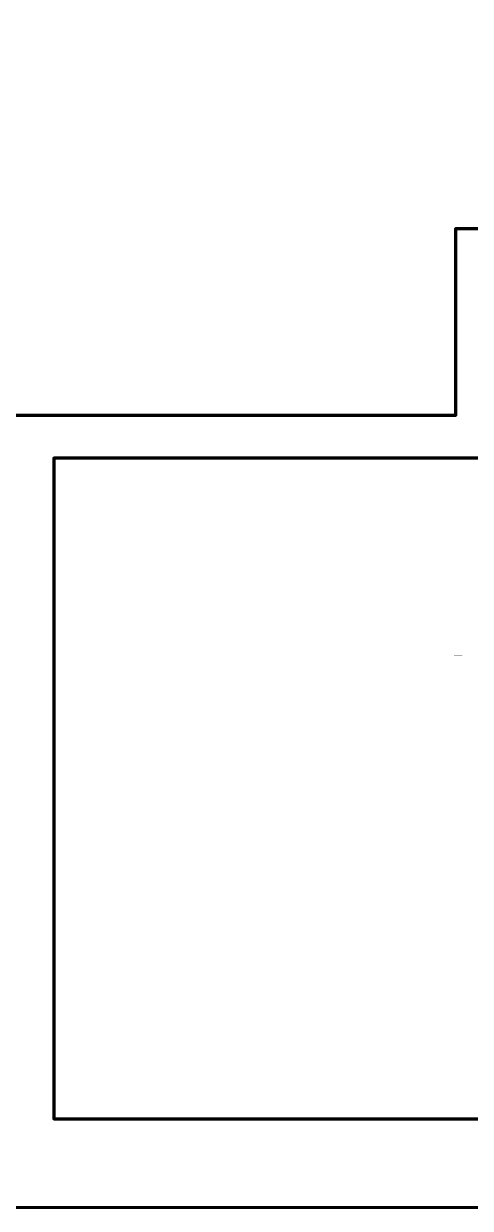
# Model space of a CAD drawing. Header units: metres. Extents: x 4.1 to 16.1, y -8.7 to -1.1.
# Drawn here: x 10.226 to 11.472, y -8.74 to -5.436 of the extents above; entities that cross this region are included whole.
import ezdxf

# ---------------------------------------------------------------- set-up
doc = ezdxf.new("R2010")
doc.units = ezdxf.units.M
doc.header["$LTSCALE"] = 10
doc.layers.get('0').update_dxf_attribs({"linetype": 'CONTINUOUS', "lineweight": 100})
doc.layers.add('roomitems', color=2, linetype='CONTINUOUS', lineweight=100)
doc.layers.add('walls', color=8, linetype='CONTINUOUS', lineweight=100)

# ---------------------------------------------------------------- blocks, each defined once
blk = doc.blocks.new('F-2-1')
at = {"color": 0, "const_width": 0.01}
for points in [[(-921, 546.6), (-921, 546.6)], [(-921, 546.6), (-767.5, 546.6)], [(-921, 458.6), (-921, 546.6)], [(-921, 546.6), (-921, 546.6)], [(-921, 546.6), (-921, 546.6)], [(-767.5, 546.6), (-614, 546.6)], [(-614, 546.6), (-460.5, 546.6)], [(-460.5, 546.6), (-307, 546.6)], [(-307, 546.6), (-153.5, 546.6)], [(-153.5, 546.6), (0, 546.6)], [(0, 546.6), (153.5, 546.6)], [(153.5, 546.6), (307, 546.6)], [(307, 546.6), (460.5, 546.6)], [(460.5, 546.6), (614, 546.6)], [(614, 546.6), (767.5, 546.6)], [(767.5, 546.6), (921, 546.6)], [(921, 546.6), (921, 458.6)], [(-921, 370.5), (-921, 458.6)], [(921, 458.6), (921, 370.5)], [(-921, 282.4), (-921, 370.5)], [(921, 370.5), (921, 282.4)], [(-921, 194.4), (-921, 282.4)], [(921, 282.4), (921, 194.4)], [(-921, 106.3), (-921, 194.4)], [(921, 194.4), (921, 106.3)], [(-921, 18.2), (-921, 106.3)], [(921, 106.3), (921, 18.2)], [(-921, -69.8), (-921, 18.2)], [(921, 18.2), (921, -69.8)], [(-921, -157.9), (-921, -69.8)], [(921, -69.8), (921, -157.9)], [(-921, -246), (-921, -157.9)], [(921, -157.9), (921, -246)], [(-921, -334), (-921, -246)], [(921, -246), (921, -334)], [(-921, -422.1), (-921, -334)], [(921, -334), (921, -422.1)], [(-921, -510.2), (-921, -422.1)], [(921, -422.1), (921, -510.2)], [(-767.5, -510.2), (-921, -510.2)], [(-921, -510.2), (-921, -510.2)], [(-921, -510.2), (-767.5, -510.2)], [(-921, -513.2), (-921, -510.2)], [(-921, -510.2), (-921, -510.2)], [(-921, -510.2), (-921, -510.2)], [(-921, -516.3), (-921, -513.2)], [(-921, -519.3), (-921, -516.3)], [(-921, -522.3), (-921, -519.3)], [(-921, -525.4), (-921, -522.3)], [(-921, -528.4), (-921, -525.4)], [(-921, -531.4), (-921, -528.4)], [(-614, -510.2), (-767.5, -510.2)], [(-767.5, -510.2), (-614, -510.2)], [(-460.5, -510.2), (-614, -510.2)], [(-614, -510.2), (-460.5, -510.2)], [(-307, -510.2), (-460.5, -510.2)], [(-460.5, -510.2), (-307, -510.2)], [(-153.5, -510.2), (-307, -510.2)], [(-307, -510.2), (-153.5, -510.2)], [(-307, -513.2), (-307, -510.2)], [(-307, -516.3), (-307, -513.2)], [(-307, -519.3), (-307, -516.3)], [(-307, -522.3), (-307, -519.3)], [(-307, -525.4), (-307, -522.3)], [(-307, -528.4), (-307, -525.4)], [(-307, -531.4), (-307, -528.4)], [(0, -510.2), (-153.5, -510.2)], [(-153.5, -510.2), (0, -510.2)], [(153.5, -510.2), (0, -510.2)], [(0, -510.2), (153.5, -510.2)], [(307, -510.2), (153.5, -510.2)], [(153.5, -510.2), (307, -510.2)], [(460.5, -510.2), (307, -510.2)], [(307, -510.2), (460.5, -510.2)], [(307, -513.2), (307, -510.2)], [(307, -516.3), (307, -513.2)], [(307, -519.3), (307, -516.3)], [(307, -522.3), (307, -519.3)], [(307, -525.4), (307, -522.3)], [(307, -528.4), (307, -525.4)], [(307, -531.4), (307, -528.4)], [(614, -510.2), (460.5, -510.2)], [(460.5, -510.2), (614, -510.2)], [(767.5, -510.2), (614, -510.2)], [(614, -510.2), (767.5, -510.2)], [(921, -510.2), (767.5, -510.2)], [(767.5, -510.2), (921, -510.2)], [(921, -510.2), (921, -513.2)], [(921, -513.2), (921, -516.3)], [(921, -516.3), (921, -519.3)], [(921, -519.3), (921, -522.3)], [(921, -522.3), (921, -525.4)], [(921, -525.4), (921, -528.4)], [(921, -528.4), (921, -531.4)], [(-921, -534.5), (-921, -531.4)], [(-921, -537.5), (-921, -534.5)], [(-921, -540.6), (-921, -537.5)], [(-921, -543.6), (-921, -540.6)], [(-921, -546.6), (-921, -543.6)], [(-767.5, -546.6), (-921, -546.6)], [(-614, -546.6), (-767.5, -546.6)], [(-460.5, -546.6), (-614, -546.6)], [(-307, -546.6), (-460.5, -546.6)], [(-388, -546.6), (-388, -546.6)], [(-388, -546.6), (-387, -546.6)], [(-388, -548.4), (-388, -546.6)], [(-388, -546.6), (-388, -546.6)], [(-388, -546.6), (-388, -546.6)], [(-388, -550.3), (-388, -548.4)], [(-388, -552.1), (-388, -550.3)], [(-388, -553.9), (-388, -552.1)], [(-388, -555.7), (-388, -553.9)], [(-388, -557.6), (-388, -555.7)], [(-388, -559.4), (-388, -557.6)], [(-388, -561.2), (-388, -559.4)], [(-388, -563), (-388, -561.2)], [(-387, -546.6), (-386, -546.6)], [(-386, -546.6), (-385, -546.6)], [(-385, -546.6), (-383.9, -546.6)], [(-383.9, -546.6), (-382.9, -546.6)], [(-382.9, -546.6), (-381.9, -546.6)], [(-381.9, -546.6), (-380.9, -546.6)], [(-380.9, -546.6), (-379.9, -546.6)], [(-379.9, -546.6), (-378.8, -546.6)], [(-378.8, -546.6), (-377.8, -546.6)], [(-377.8, -546.6), (-376.8, -546.6)], [(-376.8, -546.6), (-375.8, -546.6)], [(-375.8, -546.6), (-375.8, -548.4)], [(-375.8, -548.4), (-375.8, -550.3)], [(-375.8, -550.3), (-375.8, -552.1)], [(-375.8, -552.1), (-375.8, -553.9)], [(-375.8, -553.9), (-375.8, -555.7)], [(-375.8, -555.7), (-375.8, -557.6)], [(-375.8, -557.6), (-375.8, -559.4)], [(-375.8, -559.4), (-375.8, -561.2)], [(-375.8, -561.2), (-375.8, -563)], [(-307, -534.5), (-307, -531.4)], [(-307, -537.5), (-307, -534.5)], [(-307, -540.6), (-307, -537.5)], [(-307, -543.6), (-307, -540.6)], [(-307, -546.6), (-307, -543.6)], [(-153.5, -546.6), (-307, -546.6)], [(-307, -546.6), (-307, -546.6)], [(-238.2, -546.6), (-238.2, -546.6)], [(-238.2, -546.6), (-237.2, -546.6)], [(-238.2, -548.4), (-238.2, -546.6)], [(-238.2, -546.6), (-238.2, -546.6)], [(-238.2, -546.6), (-238.2, -546.6)], [(-238.2, -550.3), (-238.2, -548.4)], [(-238.2, -552.1), (-238.2, -550.3)], [(-238.2, -553.9), (-238.2, -552.1)], [(-238.2, -555.7), (-238.2, -553.9)], [(-238.2, -557.6), (-238.2, -555.7)], [(-238.2, -559.4), (-238.2, -557.6)], [(-238.2, -561.2), (-238.2, -559.4)], [(-238.2, -563), (-238.2, -561.2)], [(-237.2, -546.6), (-236.2, -546.6)], [(-236.2, -546.6), (-235.2, -546.6)], [(-235.2, -546.6), (-234.1, -546.6)], [(-234.1, -546.6), (-233.1, -546.6)], [(-233.1, -546.6), (-232.1, -546.6)], [(-232.1, -546.6), (-231.1, -546.6)], [(-231.1, -546.6), (-230, -546.6)], [(-230, -546.6), (-229, -546.6)], [(-229, -546.6), (-228, -546.6)], [(-228, -546.6), (-227, -546.6)], [(-227, -546.6), (-225.9, -546.6)], [(-225.9, -546.6), (-225.9, -548.4)], [(-225.9, -548.4), (-225.9, -550.3)], [(-225.9, -550.3), (-225.9, -552.1)], [(-225.9, -552.1), (-225.9, -553.9)], [(-225.9, -553.9), (-225.9, -555.7)], [(-225.9, -555.7), (-225.9, -557.6)], [(-225.9, -557.6), (-225.9, -559.4)], [(-225.9, -559.4), (-225.9, -561.2)], [(-225.9, -561.2), (-225.9, -563)], [(0, -546.6), (-153.5, -546.6)], [(153.5, -546.6), (0, -546.6)], [(307, -546.6), (153.5, -546.6)], [(307, -534.5), (307, -531.4)], [(307, -537.5), (307, -534.5)], [(307, -540.6), (307, -537.5)], [(307, -543.6), (307, -540.6)], [(307, -546.6), (307, -543.6)], [(460.5, -546.6), (307, -546.6)], [(307, -546.6), (307, -546.6)], [(375.8, -546.6), (375.8, -546.6)], [(375.8, -546.6), (376.8, -546.6)], [(375.8, -548.4), (375.8, -546.6)], [(375.8, -546.6), (375.8, -546.6)], [(375.8, -546.6), (375.8, -546.6)], [(375.8, -550.3), (375.8, -548.4)], [(375.8, -552.1), (375.8, -550.3)], [(375.8, -553.9), (375.8, -552.1)], [(375.8, -555.7), (375.8, -553.9)], [(375.8, -557.6), (375.8, -555.7)], [(375.8, -559.4), (375.8, -557.6)], [(375.8, -561.2), (375.8, -559.4)], [(375.8, -563), (375.8, -561.2)], [(376.8, -546.6), (377.8, -546.6)], [(377.8, -546.6), (378.8, -546.6)], [(378.8, -546.6), (379.9, -546.6)], [(379.9, -546.6), (380.9, -546.6)], [(380.9, -546.6), (381.9, -546.6)], [(381.9, -546.6), (382.9, -546.6)], [(382.9, -546.6), (383.9, -546.6)], [(383.9, -546.6), (385, -546.6)], [(385, -546.6), (386, -546.6)], [(386, -546.6), (387, -546.6)], [(387, -546.6), (388, -546.6)], [(388, -546.6), (388, -548.4)], [(388, -548.4), (388, -550.3)], [(388, -550.3), (388, -552.1)], [(388, -552.1), (388, -553.9)], [(388, -553.9), (388, -555.7)], [(388, -555.7), (388, -557.6)], [(388, -557.6), (388, -559.4)], [(388, -559.4), (388, -561.2)], [(388, -561.2), (388, -563)], [(614, -546.6), (460.5, -546.6)], [(767.5, -546.6), (614, -546.6)], [(921, -546.6), (767.5, -546.6)], [(921, -531.4), (921, -534.5)], [(921, -534.5), (921, -537.5)], [(921, -537.5), (921, -540.6)], [(921, -540.6), (921, -543.6)], [(921, -543.6), (921, -546.6)], [(-390.5, -569.8), (-390.4, -569.6)], [(-390.5, -570.1), (-390.5, -569.8)], [(-390.5, -570.3), (-390.5, -570.1)], [(-390.5, -572.1), (-390.5, -570.3)], [(-390.5, -574), (-390.5, -572.1)], [(-390.5, -575.8), (-390.5, -574)], [(-390.5, -577.6), (-390.5, -575.8)], [(-390.5, -579.4), (-390.5, -577.6)], [(-390.5, -581.2), (-390.5, -579.4)], [(-390.5, -583.1), (-390.5, -581.2)], [(-390.5, -584.9), (-390.5, -583.1)], [(-390.5, -586.7), (-390.5, -584.9)], [(-390.5, -588.5), (-390.5, -586.7)], [(-390.5, -590.4), (-390.5, -588.5)], [(-390.5, -592.2), (-390.5, -590.4)], [(-390.5, -592.4), (-390.5, -592.2)], [(-390.5, -592.7), (-390.5, -592.4)], [(-390.4, -592.9), (-390.5, -592.7)], [(-390.4, -569.6), (-390.3, -569.4)], [(-390.3, -593.1), (-390.4, -592.9)], [(-390.3, -569.4), (-390.2, -569.2)], [(-390.2, -593.3), (-390.3, -593.1)], [(-390.2, -569.2), (-390.1, -569)], [(-390.1, -593.5), (-390.2, -593.3)], [(-390.1, -569), (-390, -568.9)], [(-390, -593.6), (-390.1, -593.5)], [(-390, -568.9), (-389.9, -568.7)], [(-389.9, -593.8), (-390, -593.6)], [(-389.9, -568.7), (-389.7, -568.6)], [(-389.7, -593.9), (-389.9, -593.8)], [(-389.7, -568.6), (-389.6, -568.6)], [(-389.6, -593.9), (-389.7, -593.9)], [(-389.6, -568.6), (-389.4, -568.5)], [(-389.4, -594), (-389.6, -593.9)], [(-389.4, -568.5), (-389.3, -568.5)], [(-389.3, -594), (-389.4, -594)], [(-389.3, -568.5), (-389.3, -568.5)], [(-389.3, -568.5), (-387.9, -568.5)], [(-389.3, -568.5), (-389.3, -568.5)], [(-389.3, -568.5), (-389.3, -568.5)], [(-389.3, -568.5), (-389.3, -568.5)], [(-389.3, -568.5), (-389.3, -568.5)], [(-389.3, -568.5), (-389.3, -568.5)], [(-389.3, -568.5), (-389.3, -568.5)], [(-389.3, -568.5), (-389.3, -568.5)], [(-389.3, -568.5), (-389.3, -568.5)], [(-389.3, -568.5), (-389.3, -568.5)], [(-389.3, -568.5), (-389.3, -568.5)], [(-389.3, -568.5), (-389.3, -568.5)], [(-389.3, -568.5), (-389.3, -568.5)], [(-389.3, -568.5), (-389.3, -568.5)], [(-389.3, -568.5), (-389.3, -568.5)], [(-387.9, -594), (-389.3, -594)], [(-388, -564.8), (-388, -563)], [(-388, -566.7), (-388, -564.8)], [(-388, -568.5), (-388, -566.7)], [(-387, -568.5), (-388, -568.5)], [(-387.9, -568.5), (-386.6, -568.5)], [(-386.6, -594), (-387.9, -594)], [(-386, -568.5), (-387, -568.5)], [(-386.6, -568.5), (-385.3, -568.5)], [(-385.3, -594), (-386.6, -594)], [(-385, -568.5), (-386, -568.5)], [(-385.3, -568.5), (-383.9, -568.5)], [(-383.9, -594), (-385.3, -594)], [(-383.9, -568.5), (-385, -568.5)], [(-382.9, -568.5), (-383.9, -568.5)], [(-383.9, -568.5), (-382.6, -568.5)], [(-382.6, -594), (-383.9, -594)], [(-381.9, -568.5), (-382.9, -568.5)], [(-382.6, -568.5), (-381.3, -568.5)], [(-381.3, -594), (-382.6, -594)], [(-380.9, -568.5), (-381.9, -568.5)], [(-381.3, -568.5), (-380, -568.5)], [(-380, -594), (-381.3, -594)], [(-379.9, -568.5), (-380.9, -568.5)], [(-380, -568.5), (-378.6, -568.5)], [(-378.6, -594), (-380, -594)], [(-378.8, -568.5), (-379.9, -568.5)], [(-377.8, -568.5), (-378.8, -568.5)], [(-378.6, -568.5), (-377.3, -568.5)], [(-377.3, -594), (-378.6, -594)], [(-376.8, -568.5), (-377.8, -568.5)], [(-377.3, -568.5), (-376, -568.5)], [(-376, -594), (-377.3, -594)], [(-375.8, -568.5), (-376.8, -568.5)], [(-376, -568.5), (-374.6, -568.5)], [(-374.6, -594), (-376, -594)], [(-375.8, -563), (-375.8, -564.8)], [(-375.8, -564.8), (-375.8, -566.7)], [(-375.8, -566.7), (-375.8, -568.5)], [(-374.6, -568.5), (-373.3, -568.5)], [(-373.3, -594), (-374.6, -594)], [(-373.3, -568.5), (-373.1, -568.5)], [(-373.1, -594), (-373.3, -594)], [(-373.1, -568.5), (-373, -568.6)], [(-373, -593.9), (-373.1, -594)], [(-373, -568.6), (-372.8, -568.6)], [(-372.8, -593.9), (-373, -593.9)], [(-372.8, -568.6), (-372.7, -568.7)], [(-372.7, -593.8), (-372.8, -593.9)], [(-372.7, -568.7), (-372.6, -568.9)], [(-372.6, -593.6), (-372.7, -593.8)], [(-372.6, -568.9), (-372.4, -569)], [(-372.4, -593.5), (-372.6, -593.6)], [(-372.4, -569), (-372.3, -569.2)], [(-372.3, -593.3), (-372.4, -593.5)], [(-372.3, -569.2), (-372.2, -569.4)], [(-372.2, -569.4), (-372.2, -569.6)], [(-372.2, -592.9), (-372.2, -593.1)], [(-372.2, -593.1), (-372.3, -593.3)], [(-372.2, -569.6), (-372.1, -569.8)], [(-372.1, -592.7), (-372.2, -592.9)], [(-372.1, -569.8), (-372.1, -570.1)], [(-372.1, -570.1), (-372.1, -570.3)], [(-372.1, -570.3), (-372.1, -572.1)], [(-372.1, -572.1), (-372.1, -574)], [(-372.1, -574), (-372.1, -575.8)], [(-372.1, -575.8), (-372.1, -577.6)], [(-372.1, -577.6), (-372.1, -579.4)], [(-372.1, -579.4), (-372.1, -581.2)], [(-372.1, -581.2), (-372.1, -583.1)], [(-372.1, -583.1), (-372.1, -584.9)], [(-372.1, -584.9), (-372.1, -586.7)], [(-372.1, -586.7), (-372.1, -588.5)], [(-372.1, -588.5), (-372.1, -590.4)], [(-372.1, -590.4), (-372.1, -592.2)], [(-372.1, -592.2), (-372.1, -592.4)], [(-372.1, -592.4), (-372.1, -592.7)], [(-241.9, -569.8), (-241.8, -569.6)], [(-241.9, -570.1), (-241.9, -569.8)], [(-241.9, -570.3), (-241.9, -570.1)], [(-241.9, -572.1), (-241.9, -570.3)], [(-241.9, -574), (-241.9, -572.1)], [(-241.9, -575.8), (-241.9, -574)], [(-241.9, -577.6), (-241.9, -575.8)], [(-241.9, -579.4), (-241.9, -577.6)], [(-241.9, -581.2), (-241.9, -579.4)], [(-241.9, -583.1), (-241.9, -581.2)], [(-241.9, -584.9), (-241.9, -583.1)], [(-241.9, -586.7), (-241.9, -584.9)], [(-241.9, -588.5), (-241.9, -586.7)], [(-241.9, -590.4), (-241.9, -588.5)], [(-241.9, -592.2), (-241.9, -590.4)], [(-241.9, -592.4), (-241.9, -592.2)], [(-241.9, -592.7), (-241.9, -592.4)], [(-241.8, -592.9), (-241.9, -592.7)], [(-241.7, -569.4), (-241.7, -569.2)], [(-241.8, -569.6), (-241.7, -569.4)], [(-241.7, -593.1), (-241.8, -592.9)], [(-241.7, -593.3), (-241.7, -593.1)], [(-241.7, -569.2), (-241.6, -569)], [(-241.6, -593.5), (-241.7, -593.3)], [(-241.6, -569), (-241.4, -568.9)], [(-241.4, -593.6), (-241.6, -593.5)], [(-241.4, -568.9), (-241.3, -568.7)], [(-241.3, -593.8), (-241.4, -593.6)], [(-241.3, -568.7), (-241.2, -568.6)], [(-241.2, -593.9), (-241.3, -593.8)], [(-241.2, -568.6), (-241, -568.6)], [(-241, -593.9), (-241.2, -593.9)], [(-241, -568.6), (-240.9, -568.5)], [(-240.9, -594), (-241, -593.9)], [(-240.9, -568.5), (-240.7, -568.5)], [(-240.7, -594), (-240.9, -594)], [(-240.7, -568.5), (-240.7, -568.5)], [(-240.7, -568.5), (-239.4, -568.5)], [(-240.7, -568.5), (-240.7, -568.5)], [(-240.7, -568.5), (-240.7, -568.5)], [(-240.7, -568.5), (-240.7, -568.5)], [(-240.7, -568.5), (-240.7, -568.5)], [(-240.7, -568.5), (-240.7, -568.5)], [(-240.7, -568.5), (-240.7, -568.5)], [(-240.7, -568.5), (-240.7, -568.5)], [(-240.7, -568.5), (-240.7, -568.5)], [(-240.7, -568.5), (-240.7, -568.5)], [(-240.7, -568.5), (-240.7, -568.5)], [(-240.7, -568.5), (-240.7, -568.5)], [(-240.7, -568.5), (-240.7, -568.5)], [(-240.7, -568.5), (-240.7, -568.5)], [(-240.7, -568.5), (-240.7, -568.5)], [(-239.4, -594), (-240.7, -594)], [(-239.4, -568.5), (-238, -568.5)], [(-238, -594), (-239.4, -594)], [(-238.2, -564.8), (-238.2, -563)], [(-238.2, -566.7), (-238.2, -564.8)], [(-238.2, -568.5), (-238.2, -566.7)], [(-237.2, -568.5), (-238.2, -568.5)], [(-238, -568.5), (-236.7, -568.5)], [(-236.7, -594), (-238, -594)], [(-236.2, -568.5), (-237.2, -568.5)], [(-236.7, -568.5), (-235.4, -568.5)], [(-235.4, -594), (-236.7, -594)], [(-235.2, -568.5), (-236.2, -568.5)], [(-235.4, -568.5), (-234, -568.5)], [(-234, -594), (-235.4, -594)], [(-234.1, -568.5), (-235.2, -568.5)], [(-233.1, -568.5), (-234.1, -568.5)], [(-234, -568.5), (-232.7, -568.5)], [(-232.7, -594), (-234, -594)], [(-232.1, -568.5), (-233.1, -568.5)], [(-232.7, -568.5), (-231.4, -568.5)], [(-231.4, -594), (-232.7, -594)], [(-231.1, -568.5), (-232.1, -568.5)], [(-231.4, -568.5), (-230, -568.5)], [(-230, -594), (-231.4, -594)], [(-230, -568.5), (-231.1, -568.5)], [(-229, -568.5), (-230, -568.5)], [(-230, -568.5), (-228.7, -568.5)], [(-228.7, -594), (-230, -594)], [(-228, -568.5), (-229, -568.5)], [(-228.7, -568.5), (-227.4, -568.5)], [(-227.4, -594), (-228.7, -594)], [(-227, -568.5), (-228, -568.5)], [(-227.4, -568.5), (-226.1, -568.5)], [(-226.1, -594), (-227.4, -594)], [(-225.9, -568.5), (-227, -568.5)], [(-226.1, -568.5), (-224.7, -568.5)], [(-224.7, -594), (-226.1, -594)], [(-225.9, -563), (-225.9, -564.8)], [(-225.9, -564.8), (-225.9, -566.7)], [(-225.9, -566.7), (-225.9, -568.5)], [(-224.7, -568.5), (-224.6, -568.5)], [(-224.6, -594), (-224.7, -594)], [(-224.6, -568.5), (-224.4, -568.6)], [(-224.4, -593.9), (-224.6, -594)], [(-224.4, -568.6), (-224.2, -568.6)], [(-224.2, -593.9), (-224.4, -593.9)], [(-224.2, -568.6), (-224.1, -568.7)], [(-224.1, -593.8), (-224.2, -593.9)], [(-224.1, -568.7), (-224, -568.9)], [(-224, -593.6), (-224.1, -593.8)], [(-224, -568.9), (-223.9, -569)], [(-223.9, -593.5), (-224, -593.6)], [(-223.9, -569), (-223.7, -569.2)], [(-223.7, -593.3), (-223.9, -593.5)], [(-223.7, -569.2), (-223.7, -569.4)], [(-223.7, -593.1), (-223.7, -593.3)], [(-223.7, -569.4), (-223.6, -569.6)], [(-223.6, -592.9), (-223.7, -593.1)], [(-223.6, -569.6), (-223.5, -569.8)], [(-223.5, -592.7), (-223.6, -592.9)], [(-223.5, -569.8), (-223.5, -570.1)], [(-223.5, -570.1), (-223.5, -570.3)], [(-223.5, -570.3), (-223.5, -572.1)], [(-223.5, -572.1), (-223.5, -574)], [(-223.5, -574), (-223.5, -575.8)], [(-223.5, -575.8), (-223.5, -577.6)], [(-223.5, -577.6), (-223.5, -579.4)], [(-223.5, -579.4), (-223.5, -581.2)], [(-223.5, -581.2), (-223.5, -583.1)], [(-223.5, -583.1), (-223.5, -584.9)], [(-223.5, -584.9), (-223.5, -586.7)], [(-223.5, -586.7), (-223.5, -588.5)], [(-223.5, -588.5), (-223.5, -590.4)], [(-223.5, -590.4), (-223.5, -592.2)], [(-223.5, -592.2), (-223.5, -592.4)], [(-223.5, -592.4), (-223.5, -592.7)], [(372.1, -569.8), (372.2, -569.6)], [(372.1, -570.1), (372.1, -569.8)], [(372.1, -570.3), (372.1, -570.1)], [(372.1, -572.1), (372.1, -570.3)], [(372.1, -574), (372.1, -572.1)], [(372.1, -575.8), (372.1, -574)], [(372.1, -577.6), (372.1, -575.8)], [(372.1, -579.4), (372.1, -577.6)], [(372.1, -581.2), (372.1, -579.4)], [(372.1, -583.1), (372.1, -581.2)], [(372.1, -584.9), (372.1, -583.1)], [(372.1, -586.7), (372.1, -584.9)], [(372.1, -588.5), (372.1, -586.7)], [(372.1, -590.4), (372.1, -588.5)], [(372.1, -592.2), (372.1, -590.4)], [(372.1, -592.4), (372.1, -592.2)], [(372.1, -592.7), (372.1, -592.4)], [(372.2, -592.9), (372.1, -592.7)], [(372.2, -569.4), (372.3, -569.2)], [(372.2, -569.6), (372.2, -569.4)], [(372.2, -593.1), (372.2, -592.9)], [(372.3, -593.3), (372.2, -593.1)], [(372.3, -569.2), (372.4, -569)], [(372.4, -593.5), (372.3, -593.3)], [(372.4, -569), (372.6, -568.9)], [(372.6, -593.6), (372.4, -593.5)], [(372.6, -568.9), (372.7, -568.7)], [(372.7, -593.8), (372.6, -593.6)], [(372.7, -568.7), (372.8, -568.6)], [(372.8, -593.9), (372.7, -593.8)], [(372.8, -568.6), (373, -568.6)], [(373, -593.9), (372.8, -593.9)], [(373, -568.6), (373.1, -568.5)], [(373.1, -594), (373, -593.9)], [(373.1, -568.5), (373.3, -568.5)], [(373.3, -594), (373.1, -594)], [(373.3, -568.5), (373.3, -568.5)], [(373.3, -568.5), (374.6, -568.5)], [(373.3, -568.5), (373.3, -568.5)], [(373.3, -568.5), (373.3, -568.5)], [(373.3, -568.5), (373.3, -568.5)], [(373.3, -568.5), (373.3, -568.5)], [(373.3, -568.5), (373.3, -568.5)], [(373.3, -568.5), (373.3, -568.5)], [(373.3, -568.5), (373.3, -568.5)], [(373.3, -568.5), (373.3, -568.5)], [(373.3, -568.5), (373.3, -568.5)], [(373.3, -568.5), (373.3, -568.5)], [(373.3, -568.5), (373.3, -568.5)], [(373.3, -568.5), (373.3, -568.5)], [(373.3, -568.5), (373.3, -568.5)], [(373.3, -568.5), (373.3, -568.5)], [(374.6, -594), (373.3, -594)], [(374.6, -568.5), (376, -568.5)], [(376, -594), (374.6, -594)], [(375.8, -564.8), (375.8, -563)], [(375.8, -566.7), (375.8, -564.8)], [(375.8, -568.5), (375.8, -566.7)], [(376.8, -568.5), (375.8, -568.5)], [(376, -568.5), (377.3, -568.5)], [(377.3, -594), (376, -594)], [(377.8, -568.5), (376.8, -568.5)], [(377.3, -568.5), (378.6, -568.5)], [(378.6, -594), (377.3, -594)], [(378.8, -568.5), (377.8, -568.5)], [(378.6, -568.5), (380, -568.5)], [(380, -594), (378.6, -594)], [(379.9, -568.5), (378.8, -568.5)], [(380.9, -568.5), (379.9, -568.5)], [(380, -568.5), (381.3, -568.5)], [(381.3, -594), (380, -594)], [(381.9, -568.5), (380.9, -568.5)], [(381.3, -568.5), (382.6, -568.5)], [(382.6, -594), (381.3, -594)], [(382.9, -568.5), (381.9, -568.5)], [(382.6, -568.5), (383.9, -568.5)], [(383.9, -594), (382.6, -594)], [(383.9, -568.5), (382.9, -568.5)], [(385, -568.5), (383.9, -568.5)], [(383.9, -568.5), (385.3, -568.5)], [(385.3, -594), (383.9, -594)], [(386, -568.5), (385, -568.5)], [(385.3, -568.5), (386.6, -568.5)], [(386.6, -594), (385.3, -594)], [(387, -568.5), (386, -568.5)], [(386.6, -568.5), (387.9, -568.5)], [(387.9, -594), (386.6, -594)], [(388, -568.5), (387, -568.5)], [(387.9, -568.5), (389.3, -568.5)], [(389.3, -594), (387.9, -594)], [(388, -563), (388, -564.8)], [(388, -564.8), (388, -566.7)], [(388, -566.7), (388, -568.5)], [(389.3, -568.5), (389.4, -568.5)], [(389.4, -594), (389.3, -594)], [(389.4, -568.5), (389.6, -568.6)], [(389.6, -593.9), (389.4, -594)], [(389.6, -568.6), (389.7, -568.6)], [(389.7, -593.9), (389.6, -593.9)], [(389.7, -568.6), (389.9, -568.7)], [(389.9, -593.8), (389.7, -593.9)], [(389.9, -568.7), (390, -568.9)], [(390, -593.6), (389.9, -593.8)], [(390, -568.9), (390.1, -569)], [(390.1, -593.5), (390, -593.6)], [(390.1, -569), (390.2, -569.2)], [(390.2, -593.3), (390.1, -593.5)], [(390.2, -569.2), (390.3, -569.4)], [(390.3, -593.1), (390.2, -593.3)], [(390.3, -569.4), (390.4, -569.6)], [(390.4, -592.9), (390.3, -593.1)], [(390.4, -569.6), (390.5, -569.8)], [(390.5, -569.8), (390.5, -570.1)], [(390.5, -592.4), (390.5, -592.7)], [(390.5, -592.7), (390.4, -592.9)], [(390.5, -570.1), (390.5, -570.3)], [(390.5, -570.3), (390.5, -572.1)], [(390.5, -572.1), (390.5, -574)], [(390.5, -574), (390.5, -575.8)], [(390.5, -575.8), (390.5, -577.6)], [(390.5, -577.6), (390.5, -579.4)], [(390.5, -579.4), (390.5, -581.2)], [(390.5, -581.2), (390.5, -583.1)], [(390.5, -583.1), (390.5, -584.9)], [(390.5, -584.9), (390.5, -586.7)], [(390.5, -586.7), (390.5, -588.5)], [(390.5, -588.5), (390.5, -590.4)], [(390.5, -590.4), (390.5, -592.2)], [(390.5, -592.2), (390.5, -592.4)]]:
    blk.add_lwpolyline(points, dxfattribs=at)

msp = doc.modelspace()

# ---------------------------------------------------------------- linework, layer by layer
at = {"layer": 'walls'}
for points in [[(16.12, -8.74), (4.149, -8.737), (4.149, -4.217)], [(4.399, -4.467), (4.399, -8.467), (6.899, -8.467), (6.899, -6.454), (7.018, -6.454), (7.018, -6.529), (8.852, -6.529), (8.852, -6.648), (7.019, -6.648), (7.018, -8.477), (10.191, -8.48), (10.189, -6.648), (9.752, -6.648), (9.752, -6.528), (11.432, -6.528), (11.432, -6.007), (11.552, -6.007)], [(11.552, -6.648), (10.31, -6.648), (10.31, -8.49), (15.87, -8.49)]]:
    msp.add_lwpolyline(points, dxfattribs=at)

# ---------------------------------------------------------------- block references
at = {"layer": 'roomitems', "xscale": 0.001, "yscale": 0.001, "rotation": -270.00063138}
msp.add_blockref('F-2-1', (10.857, -7.5692), dxfattribs=at)

doc.saveas('drawing.dxf')
